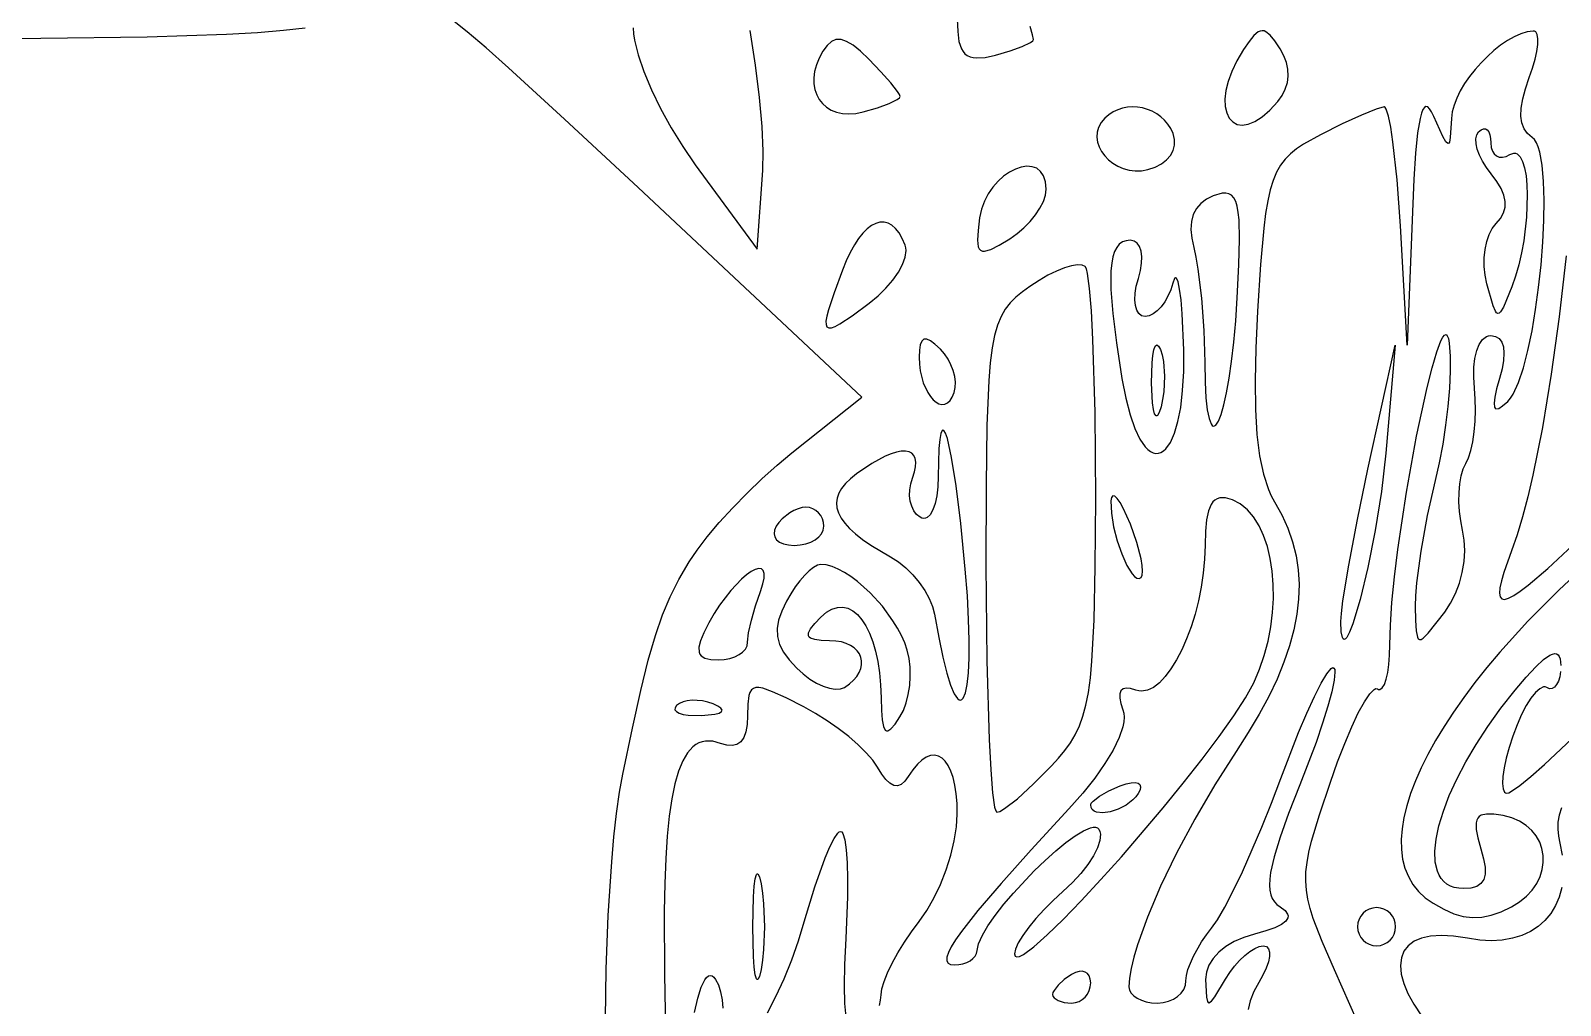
# Model space of a CAD drawing. Header units: millimetres. Extents: x 0.03 to 7.19, y 1.13 to 4.15.
# Drawn here: x 4.249 to 5.141, y 2.725 to 3.293 of the extents above; entities that cross this region are included whole.
import ezdxf

# ---------------------------------------------------------------- set-up
doc = ezdxf.new("R2010")
doc.units = ezdxf.units.MM

msp = doc.modelspace()

# ---------------------------------------------------------------- linework, layer by layer
at = {"flags": 128}
for points in [[(4.584711, 2.717552), (4.584988, 2.74653), (4.586197, 2.777908), (4.588273, 2.80906), (4.589616, 2.82373), (4.591152, 2.837358), (4.592872, 2.849617), (4.594768, 2.860177), (4.600415, 2.887083), (4.605271, 2.908928), (4.609616, 2.926607), (4.61373, 2.941016), (4.617892, 2.953049), (4.622381, 2.963601), (4.627478, 2.973568), (4.633462, 2.983844), (4.638096, 2.990751), (4.644032, 2.998478), (4.651024, 3.006762), (4.658829, 3.015344), (4.6672, 3.023962), (4.675894, 3.032355), (4.684665, 3.040264), (4.693268, 3.047427), (4.734171, 3.079941), (4.603629, 3.201997), (4.560793, 3.241956), (4.528167, 3.271837), (4.51512, 3.283368), (4.503949, 3.292826), (4.49443, 3.300358)], [(4.789768, 3.300108), (4.789998, 3.29291), (4.790754, 3.28721), (4.792137, 3.282915), (4.793096, 3.281264), (4.794249, 3.279929), (4.795609, 3.278897), (4.797189, 3.278157), (4.799002, 3.277696), (4.801059, 3.277504), (4.805959, 3.277876), (4.81199, 3.279177), (4.820619, 3.281697), (4.827685, 3.284266), (4.832459, 3.286581), (4.833759, 3.287551), (4.834212, 3.288344)], [(4.409653, 3.294886), (4.397015, 3.293438), (4.3818, 3.292212), (4.363674, 3.291193), (4.317351, 3.289711), (4.255366, 3.288868), (4.175041, 3.288537)], [(4.600879, 3.294997), (4.601065, 3.291627), (4.601612, 3.287856), (4.603713, 3.279271), (4.607039, 3.26956), (4.611445, 3.259043), (4.616788, 3.248039), (4.622922, 3.236866), (4.629704, 3.225842), (4.63699, 3.215288), (4.673101, 3.166038), (4.676462, 3.211955), (4.676667, 3.223185), (4.675948, 3.237543), (4.674386, 3.254438), (4.672063, 3.273278), (4.669059, 3.29347)], [(4.834212, 3.288344), (4.833679, 3.291026), (4.832228, 3.295865)], [(5.009629, 2.746233), (5.002449, 2.762766), (4.997288, 2.77609), (4.995456, 2.781923), (4.994119, 2.787402), (4.993274, 2.792676), (4.992917, 2.797896), (4.993046, 2.80321), (4.993657, 2.808769), (4.994747, 2.814721), (4.996313, 2.821217), (5.000858, 2.836436), (5.007268, 2.855622), (5.011437, 2.867347), (5.015618, 2.878106), (5.0197, 2.887675), (5.02357, 2.895832), (5.027116, 2.902353), (5.030225, 2.907018), (5.032785, 2.909603), (5.033825, 2.910046), (5.034685, 2.909885), (5.035438, 2.909574), (5.036169, 2.909579), (5.037548, 2.910487), (5.038793, 2.912503), (5.039874, 2.915521), (5.04076, 2.919436), (5.041421, 2.924143), (5.041827, 2.929536), (5.041949, 2.93551), (5.042247, 2.94692), (5.043187, 2.960264), (5.044683, 2.975117), (5.046651, 2.991052), (5.05167, 3.024459), (5.057572, 3.057071), (5.063683, 3.085474), (5.066608, 3.097031), (5.069333, 3.106255), (5.071775, 3.112719), (5.072863, 3.114783), (5.073849, 3.115997), (5.074723, 3.116308), (5.075472, 3.115663), (5.076088, 3.114007), (5.07656, 3.111288), (5.077096, 3.103842), (5.077122, 3.095012), (5.076672, 3.085127), (5.075778, 3.074516), (5.074475, 3.063505), (5.072794, 3.052423), (5.07077, 3.041598), (5.068435, 3.031358), (5.063803, 3.010821), (5.060061, 2.990151), (5.057593, 2.971754), (5.056956, 2.964161), (5.056782, 2.958038), (5.056939, 2.949735), (5.057279, 2.943758), (5.057994, 2.94007), (5.058552, 2.939072), (5.059277, 2.938632), (5.060192, 2.938745), (5.061321, 2.939406), (5.064319, 2.942355), (5.073949, 2.954622), (5.077339, 2.95976), (5.080197, 2.96543), (5.082491, 2.971485), (5.084188, 2.977776), (5.085256, 2.984157), (5.085663, 2.990479), (5.085377, 2.996595), (5.084365, 3.002358), (5.08325, 3.007754), (5.082535, 3.013317), (5.082213, 3.018885), (5.082277, 3.0243), (5.082719, 3.029402), (5.083531, 3.034031), (5.084708, 3.038028), (5.08624, 3.041233), (5.087834, 3.044544), (5.089194, 3.048839), (5.090301, 3.053936), (5.091133, 3.059656), (5.091669, 3.065819), (5.091889, 3.072244), (5.091771, 3.078752), (5.091296, 3.085163), (5.090885, 3.091469), (5.090995, 3.097276), (5.091593, 3.102477), (5.092648, 3.106969), (5.094127, 3.110645), (5.095997, 3.113401), (5.098226, 3.115132), (5.099465, 3.11558), (5.100782, 3.115733), (5.103495, 3.115304), (5.10563, 3.114041), (5.10718, 3.111975), (5.10814, 3.109139), (5.108501, 3.105564), (5.108258, 3.101283), (5.107405, 3.096329), (5.105935, 3.090733), (5.104207, 3.084633), (5.103124, 3.079849), (5.102694, 3.076355), (5.102928, 3.074125), (5.103296, 3.073476), (5.103833, 3.073133), (5.105419, 3.073354), (5.107695, 3.074761), (5.110671, 3.07733), (5.112304, 3.079206), (5.1139, 3.081693), (5.116964, 3.088328), (5.11983, 3.096898), (5.122468, 3.107067), (5.124846, 3.118498), (5.126934, 3.130855), (5.128699, 3.143801), (5.130112, 3.156998), (5.13114, 3.170112), (5.131752, 3.182804), (5.131917, 3.194738), (5.131604, 3.205578), (5.130782, 3.214987), (5.12942, 3.222628), (5.128526, 3.22568), (5.127486, 3.228165), (5.126294, 3.230039), (5.124949, 3.23126), (5.122252, 3.233447), (5.120266, 3.236241), (5.118989, 3.239648), (5.118423, 3.243675), (5.118565, 3.24833), (5.119415, 3.253618), (5.120974, 3.259546), (5.12324, 3.266122), (5.12517, 3.271617), (5.126652, 3.276729), (5.127676, 3.281347), (5.128233, 3.285359), (5.128314, 3.288656), (5.127908, 3.291127), (5.127007, 3.292662), (5.126368, 3.293043), (5.125601, 3.293149), (5.122048, 3.29266), (5.118309, 3.291534), (5.114441, 3.289831), (5.1105, 3.28761), (5.106542, 3.284932), (5.102623, 3.281855), (5.098798, 3.27844), (5.095124, 3.274745), (5.091656, 3.27083), (5.088451, 3.266756), (5.085565, 3.262582), (5.083053, 3.258366), (5.08097, 3.254169), (5.079375, 3.250051), (5.078321, 3.246071), (5.077865, 3.242288), (5.077204, 3.231208), (5.076642, 3.228484), (5.07626, 3.227832), (5.075794, 3.227655), (5.07456, 3.22873), (5.07284, 3.231724), (5.067546, 3.24351), (5.066312, 3.246091), (5.065149, 3.247912), (5.064055, 3.248966), (5.063029, 3.24924), (5.062067, 3.248725), (5.061167, 3.247409), (5.060327, 3.245284), (5.059544, 3.242337), (5.058142, 3.233939), (5.056942, 3.222132), (5.055926, 3.206831), (5.055074, 3.187955), (5.052143, 3.110177), (5.048199, 3.179622), (5.04623, 3.206586), (5.04378, 3.228667), (5.042473, 3.237164), (5.041161, 3.243586), (5.039886, 3.247649), (5.039274, 3.248706), (5.038685, 3.249066), (5.034028, 3.247778), (5.025476, 3.244271), (5.014247, 3.239082), (5.00156, 3.232747), (4.99164, 3.227259), (4.987541, 3.224536), (4.983957, 3.221662), (4.980843, 3.218511), (4.978154, 3.21496), (4.975846, 3.210882), (4.973874, 3.206155), (4.972194, 3.200652), (4.970761, 3.19425), (4.969532, 3.186823), (4.96846, 3.178248), (4.966613, 3.157154), (4.964865, 3.129969), (4.963815, 3.108414), (4.963391, 3.089349), (4.963606, 3.072624), (4.964475, 3.05809), (4.966009, 3.0456), (4.968223, 3.035004), (4.971129, 3.026153), (4.972845, 3.022336), (4.97474, 3.018899), (4.978991, 3.011266), (4.982497, 3.003498), (4.985257, 2.995582), (4.987269, 2.987505), (4.98853, 2.979256), (4.989039, 2.970821), (4.988794, 2.962187), (4.987792, 2.953342), (4.986033, 2.944273), (4.983513, 2.934967), (4.980231, 2.925411), (4.976186, 2.915593), (4.971374, 2.905499), (4.965794, 2.895118), (4.959445, 2.884436), (4.952324, 2.873441), (4.939854, 2.853996), (4.928176, 2.834032), (4.917559, 2.814138), (4.90827, 2.794901), (4.900578, 2.77691), (4.894751, 2.760752), (4.892621, 2.753544), (4.891059, 2.747015), (4.890096, 2.741239), (4.889768, 2.736288), (4.890108, 2.734391), (4.891083, 2.732621), (4.892624, 2.731017), (4.894664, 2.729618), (4.897133, 2.728462), (4.899963, 2.727589), (4.903087, 2.727037), (4.906435, 2.726844), (4.909783, 2.727109), (4.912906, 2.727869), (4.915736, 2.729072), (4.918206, 2.730663), (4.920245, 2.732591), (4.921786, 2.734801), (4.922761, 2.737241), (4.923101, 2.739858), (4.923405, 2.742828), (4.924275, 2.746292), (4.925652, 2.750124), (4.927473, 2.754198), (4.932207, 2.762572), (4.934998, 2.766622), (4.93799, 2.770413), (4.941499, 2.775359), (4.945779, 2.782729), (4.950665, 2.792164), (4.95599, 2.803306), (4.967295, 2.829273), (4.972942, 2.843381), (4.978365, 2.85776), (4.988695, 2.884427), (4.993534, 2.895771), (4.997985, 2.905438), (5.001921, 2.913162), (5.005215, 2.918682), (5.007739, 2.921733), (5.008672, 2.922251), (5.009365, 2.922052), (5.009797, 2.921164), (5.009958, 2.919664), (5.009508, 2.914969), (5.008097, 2.908244), (5.005808, 2.899769), (5.002721, 2.889824), (4.998918, 2.878687), (4.98949, 2.853955), (4.982943, 2.83734), (4.977939, 2.823447), (4.974438, 2.812018), (4.972396, 2.802795), (4.97191, 2.79893), (4.971773, 2.79552), (4.97198, 2.792533), (4.972525, 2.789935), (4.973404, 2.787696), (4.974612, 2.785782), (4.976142, 2.784161), (4.97799, 2.782802), (4.980854, 2.780653), (4.982378, 2.778567), (4.982636, 2.777545), (4.982556, 2.776536), (4.981383, 2.774554), (4.978851, 2.772614), (4.974955, 2.77071), (4.969689, 2.768835), (4.963046, 2.766983), (4.956824, 2.765073), (4.951233, 2.762643), (4.946338, 2.759755), (4.942202, 2.756467), (4.938891, 2.75284), (4.936468, 2.748934), (4.934998, 2.744809), (4.934546, 2.740524), (4.935003, 2.730342), (4.935565, 2.727805), (4.935978, 2.727175), (4.936499, 2.726972), (4.937918, 2.727847), (4.939934, 2.730431), (4.946212, 2.740733), (4.948703, 2.744639), (4.951446, 2.748283), (4.954354, 2.751585), (4.957334, 2.754465), (4.960297, 2.756845), (4.963154, 2.758643), (4.965813, 2.75978), (4.968185, 2.760177), (4.970058, 2.759743), (4.97128, 2.758498), (4.971861, 2.75653), (4.971811, 2.753924), (4.971143, 2.750767), (4.969866, 2.747146), (4.967992, 2.743147), (4.965532, 2.738858), (4.962606, 2.733474), (4.960575, 2.728197), (4.959402, 2.723072)], [(4.976657, 3.252219), (4.979172, 3.255734), (4.98102, 3.259388), (4.982199, 3.263154), (4.982707, 3.267007), (4.982545, 3.270921), (4.98171, 3.274871), (4.980201, 3.278831), (4.978018, 3.282774), (4.974855, 3.287452), (4.972146, 3.290786), (4.969734, 3.292773), (4.96859, 3.29326), (4.967461, 3.29341), (4.966327, 3.293221), (4.965168, 3.292694), (4.9627, 3.290622), (4.959897, 3.287191), (4.956601, 3.282399), (4.952739, 3.275923), (4.949777, 3.26973), (4.947669, 3.263891), (4.946368, 3.258475), (4.945827, 3.253553), (4.945999, 3.249196), (4.946837, 3.245475), (4.948296, 3.24246), (4.950327, 3.240221), (4.952884, 3.23883), (4.955921, 3.238356), (4.95939, 3.23887), (4.963245, 3.240443), (4.967439, 3.243145), (4.971925, 3.247047), (4.976657, 3.252219)], [(4.756435, 3.255122), (4.756061, 3.25619), (4.754991, 3.257909), (4.75106, 3.262939), (4.745243, 3.269498), (4.738143, 3.276872), (4.733266, 3.281487), (4.729004, 3.284918), (4.725269, 3.287178), (4.721971, 3.288283), (4.719023, 3.288248), (4.716336, 3.287088), (4.713822, 3.284819), (4.711393, 3.281455), (4.709198, 3.277428), (4.707604, 3.273475), (4.706586, 3.269632), (4.70612, 3.265935), (4.706183, 3.262419), (4.70675, 3.259122), (4.707798, 3.256079), (4.709303, 3.253325), (4.71124, 3.250896), (4.713587, 3.24883), (4.716319, 3.247161), (4.719413, 3.245926), (4.722843, 3.24516), (4.726587, 3.244899), (4.730621, 3.24518), (4.734921, 3.246038), (4.743275, 3.248491), (4.750115, 3.251023), (4.754737, 3.253333), (4.755996, 3.254311), (4.756435, 3.255122)], [(4.915587, 3.233497), (4.914261, 3.236353), (4.912604, 3.238942), (4.910653, 3.241255), (4.908447, 3.243285), (4.906022, 3.245022), (4.903418, 3.246458), (4.90067, 3.247585), (4.897817, 3.248394), (4.894896, 3.248877), (4.891945, 3.249026), (4.889001, 3.248833), (4.886103, 3.248288), (4.883287, 3.247383), (4.880592, 3.24611), (4.878054, 3.244461), (4.875712, 3.242427), (4.873571, 3.239831), (4.872129, 3.237089), (4.871341, 3.234252), (4.871165, 3.231373), (4.871557, 3.228504), (4.872472, 3.225697), (4.873868, 3.223004), (4.8757, 3.220477), (4.877925, 3.218169), (4.880499, 3.216131), (4.883378, 3.214415), (4.886519, 3.213074), (4.889878, 3.212159), (4.893411, 3.211723), (4.897074, 3.211818), (4.900824, 3.212497), (4.905103, 3.213941), (4.908769, 3.215838), (4.91178, 3.218132), (4.914096, 3.220762), (4.915676, 3.223672), (4.916478, 3.226803), (4.916462, 3.230097), (4.915587, 3.233497)], [(5.098476, 3.145941), (5.097476, 3.150894), (5.097001, 3.155971), (5.097028, 3.161028), (5.097535, 3.165922), (5.0985, 3.170509), (5.099898, 3.174646), (5.101708, 3.17819), (5.103907, 3.180997), (5.1065, 3.184051), (5.108255, 3.187213), (5.10917, 3.190509), (5.109242, 3.193967), (5.108468, 3.197615), (5.106846, 3.201479), (5.104373, 3.205588), (5.101046, 3.209969), (5.09829, 3.213614), (5.096, 3.217296), (5.094207, 3.220913), (5.09294, 3.224365), (5.09223, 3.227551), (5.092106, 3.230371), (5.0926, 3.232724), (5.09374, 3.23451), (5.095171, 3.235668), (5.096508, 3.23621), (5.09772, 3.236164), (5.098778, 3.235556), (5.099653, 3.234412), (5.100314, 3.23276), (5.100733, 3.230627), (5.100879, 3.228038), (5.101106, 3.225444), (5.101756, 3.223294), (5.102783, 3.221617), (5.104143, 3.220439), (5.105789, 3.21979), (5.107676, 3.219696), (5.109758, 3.220187), (5.11199, 3.221288), (5.114274, 3.222094), (5.115308, 3.221998), (5.116271, 3.22159), (5.117978, 3.219898), (5.119394, 3.217135), (5.120517, 3.213422), (5.121347, 3.20888), (5.12188, 3.203626), (5.122115, 3.197781), (5.121686, 3.184798), (5.120045, 3.170886), (5.118766, 3.163881), (5.117179, 3.157003), (5.115282, 3.150372), (5.113074, 3.144108), (5.108174, 3.132394), (5.10642, 3.129531), (5.10565, 3.128857), (5.104926, 3.128691), (5.104228, 3.129035), (5.103538, 3.129892), (5.102103, 3.133155), (5.098476, 3.145941)], [(4.841615, 3.201038), (4.841222, 3.205411), (4.840108, 3.20887), (4.838368, 3.211456), (4.8361, 3.21321), (4.833401, 3.214174), (4.830365, 3.21439), (4.827091, 3.213897), (4.823674, 3.212738), (4.820212, 3.210954), (4.8168, 3.208586), (4.813535, 3.205675), (4.810514, 3.202263), (4.807833, 3.198391), (4.805588, 3.1941), (4.803877, 3.189432), (4.802796, 3.184427), (4.801856, 3.176935), (4.801543, 3.171335), (4.801993, 3.167532), (4.802545, 3.166275), (4.803339, 3.165432), (4.804391, 3.164991), (4.805717, 3.164941), (4.809263, 3.165964), (4.814109, 3.168408), (4.820393, 3.172177), (4.824655, 3.175159), (4.828631, 3.178556), (4.832235, 3.18225), (4.835379, 3.186123), (4.837977, 3.190057), (4.83994, 3.193933), (4.841182, 3.197633), (4.841615, 3.201038)], [(4.953032, 3.137802), (4.953976, 3.156949), (4.95434, 3.171942), (4.954029, 3.183183), (4.953591, 3.187523), (4.952949, 3.191076), (4.95209, 3.193894), (4.951003, 3.196026), (4.949677, 3.197523), (4.948098, 3.198435), (4.946257, 3.198813), (4.944139, 3.198707), (4.939032, 3.197247), (4.935009, 3.195293), (4.931722, 3.192803), (4.929175, 3.189783), (4.927369, 3.18624), (4.926306, 3.182181), (4.925989, 3.177614), (4.92642, 3.172545), (4.927601, 3.166983), (4.928872, 3.161377), (4.930064, 3.154432), (4.932101, 3.13762), (4.933504, 3.118742), (4.93406, 3.099997), (4.934263, 3.088676), (4.934765, 3.079514), (4.93553, 3.07244), (4.936522, 3.067382), (4.937705, 3.064268), (4.938357, 3.063418), (4.939043, 3.063027), (4.939759, 3.063085), (4.9405, 3.063586), (4.942041, 3.065873), (4.943628, 3.069818), (4.945226, 3.075348), (4.946799, 3.082392), (4.948312, 3.090877), (4.949727, 3.100733), (4.95101, 3.111887), (4.952123, 3.124267), (4.953032, 3.137802)], [(4.759407, 3.168441), (4.757698, 3.172333), (4.755828, 3.175552), (4.753815, 3.178104), (4.751677, 3.179997), (4.749432, 3.181238), (4.747098, 3.181833), (4.744693, 3.181791), (4.742235, 3.181118), (4.739742, 3.179822), (4.737232, 3.17791), (4.734723, 3.175388), (4.732233, 3.172265), (4.72978, 3.168548), (4.727382, 3.164243), (4.725057, 3.159357), (4.722824, 3.153899), (4.717889, 3.140612), (4.714639, 3.130781), (4.713689, 3.127107), (4.713212, 3.124231), (4.713227, 3.122132), (4.713751, 3.120788), (4.714801, 3.120177), (4.716395, 3.120277), (4.71855, 3.121067), (4.721285, 3.122524), (4.728561, 3.127355), (4.738365, 3.134594), (4.743557, 3.138876), (4.74819, 3.143421), (4.752177, 3.148091), (4.755433, 3.152747), (4.75787, 3.157248), (4.759402, 3.161457), (4.759943, 3.165234), (4.759815, 3.166918), (4.759407, 3.168441)], [(4.92181, 3.107399), (4.920907, 3.128515), (4.920217, 3.136623), (4.919403, 3.142885), (4.918492, 3.147143), (4.917509, 3.149235), (4.916999, 3.14942), (4.916481, 3.149004), (4.915435, 3.146288), (4.914189, 3.142382), (4.912591, 3.138738), (4.910706, 3.135436), (4.908601, 3.132556), (4.906343, 3.130176), (4.903997, 3.128378), (4.901631, 3.127241), (4.89931, 3.126844), (4.897236, 3.127297), (4.895579, 3.128597), (4.894356, 3.130652), (4.893582, 3.133372), (4.893275, 3.136664), (4.893452, 3.140438), (4.894129, 3.144602), (4.895324, 3.149066), (4.896556, 3.153681), (4.897233, 3.157917), (4.89737, 3.1617), (4.896983, 3.164958), (4.896089, 3.167619), (4.894702, 3.169609), (4.89284, 3.170856), (4.890518, 3.171288), (4.888138, 3.171043), (4.886043, 3.170291), (4.884232, 3.169002), (4.882704, 3.167149), (4.881456, 3.164704), (4.880487, 3.161639), (4.879795, 3.157925), (4.879379, 3.153536), (4.879368, 3.142619), (4.88044, 3.128661), (4.882582, 3.111441), (4.885782, 3.090733), (4.888012, 3.079207), (4.890544, 3.069495), (4.893314, 3.061568), (4.896259, 3.055395), (4.899313, 3.050948), (4.900862, 3.049362), (4.902413, 3.048196), (4.90396, 3.047447), (4.905495, 3.04711), (4.907009, 3.047182), (4.908494, 3.04766), (4.909942, 3.048539), (4.911346, 3.049816), (4.913987, 3.053549), (4.916353, 3.058829), (4.91838, 3.065627), (4.920003, 3.073913), (4.921158, 3.083656), (4.921782, 3.094828), (4.92181, 3.107399)], [(5.144711, 3.162194), (5.140691, 3.126724), (5.136107, 3.093196), (5.130996, 3.062201), (5.125399, 3.03433), (5.122429, 3.021751), (5.119351, 3.010176), (5.116171, 2.999677), (5.112893, 2.99033), (5.10842, 2.977697), (5.106993, 2.972765), (5.106136, 2.968759), (5.105872, 2.965681), (5.106224, 2.963533), (5.107215, 2.962316), (5.108869, 2.962035), (5.111207, 2.96269), (5.114254, 2.964283), (5.118032, 2.966817), (5.122565, 2.970295), (5.133985, 2.980087), (5.148699, 2.993677)], [(4.844643, 2.86501), (4.848783, 2.869562), (4.852452, 2.873993), (4.855679, 2.878479), (4.858492, 2.883191), (4.860921, 2.888305), (4.862993, 2.893994), (4.864739, 2.900432), (4.866186, 2.907792), (4.867364, 2.916248), (4.868302, 2.925973), (4.869571, 2.949928), (4.870223, 2.981047), (4.87049, 3.020719), (4.870149, 3.071191), (4.868884, 3.113503), (4.867969, 3.130214), (4.866898, 3.143223), (4.865698, 3.151974), (4.865057, 3.15458), (4.864393, 3.155913), (4.862559, 3.156855), (4.859832, 3.157023), (4.856346, 3.156464), (4.852232, 3.155226), (4.847622, 3.153355), (4.842649, 3.150898), (4.837445, 3.147901), (4.832143, 3.144413), (4.827796, 3.141262), (4.823968, 3.138147), (4.820626, 3.134863), (4.817737, 3.131201), (4.815269, 3.126953), (4.813187, 3.121912), (4.81146, 3.11587), (4.810054, 3.10862), (4.808937, 3.099953), (4.808076, 3.089663), (4.806989, 3.06338), (4.806529, 3.02811), (4.806435, 2.982191), (4.806939, 2.926209), (4.808311, 2.880358), (4.809258, 2.86271), (4.810343, 2.849371), (4.81154, 2.840931), (4.812173, 2.838733), (4.812824, 2.837983), (4.814626, 2.838529), (4.817311, 2.840106), (4.824806, 2.845908), (4.834265, 2.854504), (4.844643, 2.86501)], [(4.779907, 3.107816), (4.776768, 3.110732), (4.774143, 3.112671), (4.772004, 3.11362), (4.77032, 3.113569), (4.769062, 3.112507), (4.7682, 3.110421), (4.767704, 3.107301), (4.767546, 3.103135), (4.767715, 3.099084), (4.768198, 3.095236), (4.769965, 3.088292), (4.772561, 3.082589), (4.774082, 3.080292), (4.775702, 3.078411), (4.777387, 3.076984), (4.779102, 3.076046), (4.78081, 3.075632), (4.782475, 3.075778), (4.784063, 3.07652), (4.785538, 3.077893), (4.786863, 3.079934), (4.788004, 3.082677), (4.788609, 3.085496), (4.788684, 3.088613), (4.788264, 3.091925), (4.787383, 3.09533), (4.786072, 3.098724), (4.784367, 3.102005), (4.782301, 3.10507), (4.779907, 3.107816)], [(4.903046, 3.087955), (4.903317, 3.099819), (4.903757, 3.104215), (4.904372, 3.107479), (4.905141, 3.109531), (4.906042, 3.110291), (4.907054, 3.109676), (4.908157, 3.107608), (4.909164, 3.104457), (4.909902, 3.100743), (4.910563, 3.09217), (4.910126, 3.082983), (4.90949, 3.0785), (4.908574, 3.074274), (4.907536, 3.071008), (4.906552, 3.069275), (4.906087, 3.068967), (4.905644, 3.06902), (4.904836, 3.070188), (4.904149, 3.07272), (4.903607, 3.076563), (4.903046, 3.087955)], [(5.013379, 2.949066), (5.013697, 2.953888), (5.014618, 2.961236), (5.018009, 2.982052), (5.023033, 3.008597), (5.029171, 3.037955), (5.045004, 3.110177), (5.039629, 3.047316), (5.037091, 3.024992), (5.033459, 3.002236), (5.029174, 2.980698), (5.024676, 2.96203), (5.020407, 2.947881), (5.018496, 2.943018), (5.016807, 2.939904), (5.016063, 2.939067), (5.015396, 2.938745), (5.014812, 2.938964), (5.014317, 2.939749), (5.013627, 2.94312), (5.013379, 2.949066)], [(4.794449, 2.979622), (4.79182, 3.006273), (4.789116, 3.028135), (4.786467, 3.044759), (4.784006, 3.055696), (4.782886, 3.058892), (4.781863, 3.060497), (4.781392, 3.060686), (4.780952, 3.060457), (4.780169, 3.058713), (4.779532, 3.055212), (4.779057, 3.049895), (4.778657, 3.033594), (4.77844, 3.027645), (4.777817, 3.022354), (4.776833, 3.017818), (4.775532, 3.014134), (4.773957, 3.0114), (4.772153, 3.009713), (4.771179, 3.009293), (4.770163, 3.009171), (4.769113, 3.00936), (4.768032, 3.009872), (4.766024, 3.011524), (4.764397, 3.013709), (4.76317, 3.016334), (4.76236, 3.019304), (4.761986, 3.022524), (4.762065, 3.025901), (4.762616, 3.02934), (4.763657, 3.032747), (4.764828, 3.03627), (4.765479, 3.039351), (4.76563, 3.041988), (4.765301, 3.044179), (4.76451, 3.045923), (4.763278, 3.047218), (4.761623, 3.048063), (4.759567, 3.048457), (4.757127, 3.048397), (4.754324, 3.047883), (4.751178, 3.046914), (4.747708, 3.045487), (4.739873, 3.041255), (4.730976, 3.035177), (4.727479, 3.032343), (4.724597, 3.029521), (4.722336, 3.026705), (4.720697, 3.023885), (4.719686, 3.021054), (4.719304, 3.018202), (4.719555, 3.015323), (4.720443, 3.012406), (4.721972, 3.009445), (4.724144, 3.00643), (4.726962, 3.003354), (4.730431, 3.000208), (4.734554, 2.996984), (4.739334, 2.993674), (4.750879, 2.98676), (4.755413, 2.983861), (4.759778, 2.980326), (4.763868, 2.976292), (4.767579, 2.971896), (4.770804, 2.967275), (4.77344, 2.962565), (4.775379, 2.957904), (4.776518, 2.953427), (4.778925, 2.93976), (4.781298, 2.928335), (4.783608, 2.919109), (4.785826, 2.912038), (4.78792, 2.907079), (4.789863, 2.90419), (4.790769, 2.903507), (4.791625, 2.903326), (4.792429, 2.903641), (4.793176, 2.904446), (4.794486, 2.907506), (4.795527, 2.912463), (4.796268, 2.919273), (4.79668, 2.927894), (4.796734, 2.938282), (4.796399, 2.950395), (4.795647, 2.964189), (4.794449, 2.979622)], [(4.71199, 3.004622), (4.711777, 3.006854), (4.711165, 3.008936), (4.710197, 3.010823), (4.708917, 3.012469), (4.707368, 3.013828), (4.705592, 3.014856), (4.703632, 3.015506), (4.701532, 3.015733), (4.699292, 3.015506), (4.696931, 3.014856), (4.694521, 3.013828), (4.692133, 3.012469), (4.687704, 3.008936), (4.685805, 3.006854), (4.684212, 3.004622), (4.683186, 3.00239), (4.682911, 3.000307), (4.683345, 2.99842), (4.684445, 2.996774), (4.686169, 2.995415), (4.688474, 2.994387), (4.691318, 2.993737), (4.694657, 2.99351), (4.698137, 2.993737), (4.701385, 2.994387), (4.704328, 2.995415), (4.706896, 2.996774), (4.709018, 2.99842), (4.710622, 3.000307), (4.711636, 3.00239), (4.71199, 3.004622)], [(4.801324, 2.757399), (4.802213, 2.761413), (4.804387, 2.766287), (4.80767, 2.771849), (4.81189, 2.777925), (4.816873, 2.784343), (4.822444, 2.790931), (4.834659, 2.80392), (4.840955, 2.809977), (4.847145, 2.815511), (4.853056, 2.82035), (4.858513, 2.824321), (4.863344, 2.827251), (4.867374, 2.828967), (4.869034, 2.829316), (4.87043, 2.829296), (4.871538, 2.828887), (4.872337, 2.828066), (4.872927, 2.826748), (4.873212, 2.825216), (4.872913, 2.82159), (4.871528, 2.817334), (4.869143, 2.812599), (4.865844, 2.807532), (4.861716, 2.802283), (4.856848, 2.796999), (4.851324, 2.79183), (4.845653, 2.786656), (4.840363, 2.78136), (4.83557, 2.776092), (4.83139, 2.771), (4.827937, 2.766235), (4.825327, 2.761947), (4.823677, 2.758285), (4.823101, 2.755399), (4.823448, 2.754099), (4.824456, 2.753658), (4.826086, 2.75403), (4.828296, 2.75517), (4.834299, 2.759569), (4.842142, 2.766492), (4.851504, 2.775573), (4.862062, 2.786446), (4.873495, 2.798747), (4.88548, 2.812111), (4.909818, 2.840566), (4.921527, 2.854928), (4.9325, 2.868892), (4.942414, 2.882093), (4.950949, 2.894166), (4.95778, 2.904746), (4.962587, 2.913469), (4.965978, 2.921316), (4.968764, 2.929419), (4.970957, 2.937688), (4.972568, 2.946036), (4.973606, 2.954373), (4.974081, 2.96261), (4.974005, 2.97066), (4.973388, 2.978432), (4.972239, 2.98584), (4.97057, 2.992793), (4.96839, 2.999203), (4.965711, 3.004982), (4.962541, 3.010041), (4.958892, 3.014291), (4.954775, 3.017644), (4.950199, 3.02001), (4.946162, 3.021134), (4.942779, 3.021113), (4.941321, 3.020654), (4.940014, 3.019888), (4.938851, 3.018806), (4.937831, 3.017401), (4.936194, 3.013595), (4.93507, 3.008411), (4.934421, 3.001791), (4.934212, 2.993677), (4.933952, 2.985495), (4.933199, 2.977297), (4.931994, 2.96917), (4.930378, 2.961201), (4.928392, 2.953474), (4.926077, 2.946077), (4.923476, 2.939095), (4.920627, 2.932615), (4.917574, 2.926722), (4.914356, 2.921504), (4.911016, 2.917046), (4.907593, 2.913435), (4.90413, 2.910756), (4.900667, 2.909096), (4.897246, 2.908541), (4.895563, 2.908705), (4.893907, 2.909177), (4.890825, 2.910119), (4.888334, 2.910357), (4.886444, 2.909906), (4.88516, 2.908776), (4.884493, 2.90698), (4.88445, 2.904531), (4.885039, 2.901439), (4.886268, 2.897719), (4.886809, 2.895661), (4.886975, 2.893321), (4.886774, 2.890716), (4.886215, 2.887861), (4.88406, 2.881465), (4.880577, 2.874262), (4.875838, 2.86638), (4.869913, 2.857947), (4.86287, 2.849092), (4.854782, 2.839941), (4.832875, 2.81613), (4.815296, 2.796492), (4.801818, 2.780719), (4.792216, 2.768503), (4.788798, 2.763634), (4.786264, 2.759538), (4.784585, 2.756178), (4.783735, 2.753515), (4.783684, 2.751511), (4.784404, 2.750127), (4.785868, 2.749325), (4.788046, 2.749066), (4.790632, 2.749236), (4.793062, 2.749724), (4.795282, 2.750494), (4.797237, 2.751514), (4.798873, 2.752748), (4.800136, 2.754164), (4.800971, 2.755725), (4.801324, 2.757399)], [(4.890699, 3.005788), (4.886513, 3.015097), (4.884641, 3.018415), (4.882978, 3.020767), (4.881571, 3.022099), (4.880466, 3.022355), (4.879711, 3.021478), (4.879351, 3.019413), (4.879611, 3.012289), (4.880923, 3.004338), (4.883037, 2.996195), (4.885706, 2.988491), (4.888678, 2.981862), (4.891707, 2.976939), (4.893164, 2.975315), (4.894542, 2.974356), (4.895809, 2.97414), (4.896935, 2.974747), (4.897605, 2.976178), (4.89781, 2.978564), (4.897575, 2.981777), (4.896926, 2.985689), (4.894487, 2.995104), (4.890699, 3.005788)], [(4.667546, 2.937038), (4.668133, 2.94253), (4.669732, 2.949943), (4.672099, 2.958306), (4.67499, 2.966649), (4.676455, 2.971017), (4.677184, 2.974475), (4.677238, 2.977059), (4.67668, 2.978808), (4.675572, 2.97976), (4.673978, 2.979953), (4.67196, 2.979424), (4.669579, 2.978212), (4.666898, 2.976354), (4.663981, 2.973887), (4.657684, 2.967282), (4.651187, 2.958699), (4.64802, 2.953761), (4.64499, 2.948441), (4.642055, 2.942624), (4.640107, 2.937883), (4.639171, 2.934125), (4.63927, 2.931257), (4.639714, 2.930128), (4.640426, 2.929188), (4.642664, 2.927824), (4.646006, 2.927073), (4.650476, 2.926844), (4.653905, 2.927052), (4.657104, 2.927648), (4.660003, 2.92859), (4.662532, 2.929837), (4.66462, 2.931347), (4.666199, 2.933078), (4.667197, 2.934989), (4.667546, 2.937038)], [(4.760615, 2.932399), (4.759161, 2.936639), (4.757254, 2.940956), (4.754943, 2.945302), (4.752276, 2.949628), (4.746069, 2.958028), (4.739023, 2.965769), (4.731529, 2.972464), (4.727736, 2.975298), (4.723977, 2.977725), (4.7203, 2.979698), (4.716755, 2.981166), (4.71339, 2.982083), (4.710254, 2.982399), (4.708291, 2.981961), (4.706007, 2.980707), (4.703485, 2.978723), (4.700806, 2.976097), (4.698054, 2.972919), (4.695309, 2.969274), (4.692654, 2.965253), (4.690171, 2.960941), (4.687399, 2.955156), (4.685598, 2.949875), (4.684785, 2.944976), (4.684982, 2.940339), (4.686206, 2.935839), (4.688477, 2.931357), (4.691816, 2.926769), (4.69624, 2.921955), (4.69997, 2.918559), (4.703854, 2.915641), (4.707777, 2.913247), (4.711626, 2.911422), (4.715286, 2.910212), (4.718643, 2.909664), (4.721582, 2.909822), (4.72399, 2.910733), (4.726896, 2.912757), (4.729291, 2.914897), (4.731187, 2.917118), (4.732595, 2.919387), (4.733525, 2.921668), (4.733989, 2.92393), (4.733996, 2.926137), (4.733558, 2.928255), (4.732686, 2.930252), (4.73139, 2.932092), (4.729681, 2.933742), (4.72757, 2.935168), (4.725068, 2.936336), (4.722186, 2.937213), (4.718934, 2.937764), (4.715324, 2.937955), (4.710331, 2.938097), (4.706631, 2.938565), (4.704198, 2.939422), (4.70345, 2.940016), (4.703009, 2.940731), (4.703042, 2.942555), (4.704271, 2.944957), (4.706674, 2.948), (4.710226, 2.951747), (4.713476, 2.954533), (4.716698, 2.956402), (4.719868, 2.957388), (4.722962, 2.957522), (4.725956, 2.956838), (4.728825, 2.955367), (4.731546, 2.953144), (4.734093, 2.9502), (4.736442, 2.946567), (4.73857, 2.94228), (4.740452, 2.93737), (4.742064, 2.93187), (4.743382, 2.925812), (4.74438, 2.91923), (4.745035, 2.912155), (4.745324, 2.904622), (4.745526, 2.897291), (4.745969, 2.891755), (4.746699, 2.887965), (4.747765, 2.885873), (4.748439, 2.885449), (4.749215, 2.885431), (4.751097, 2.886588), (4.75346, 2.889298), (4.756351, 2.89351), (4.758366, 2.897312), (4.759992, 2.901735), (4.761212, 2.906621), (4.762009, 2.911809), (4.762365, 2.917141), (4.762263, 2.922456), (4.761686, 2.927595), (4.760615, 2.932399)], [(5.16048, 2.985964), (5.140582, 2.967581), (5.122417, 2.949294), (5.106061, 2.931234), (5.098584, 2.92233), (5.091589, 2.913532), (5.085083, 2.904855), (5.079077, 2.896317), (5.07358, 2.887934), (5.068601, 2.879722), (5.064151, 2.871698), (5.060238, 2.863877), (5.056872, 2.856276), (5.054062, 2.848911), (5.051818, 2.8418), (5.05015, 2.834957), (5.049066, 2.8284), (5.048577, 2.822145), (5.048692, 2.816208), (5.04942, 2.810605), (5.050771, 2.805353), (5.052754, 2.800468), (5.055379, 2.795967), (5.058655, 2.791865), (5.062592, 2.78818), (5.067199, 2.784927), (5.073401, 2.781448), (5.079215, 2.778901), (5.084766, 2.777282), (5.090178, 2.776585), (5.095573, 2.776804), (5.101077, 2.777933), (5.106814, 2.779967), (5.112907, 2.782899), (5.117611, 2.785811), (5.121618, 2.789096), (5.124934, 2.792684), (5.127565, 2.796509), (5.129517, 2.800503), (5.130798, 2.804596), (5.131412, 2.808721), (5.131367, 2.812811), (5.130668, 2.816796), (5.129322, 2.82061), (5.127335, 2.824183), (5.124714, 2.827448), (5.121463, 2.830337), (5.117591, 2.832782), (5.113102, 2.834714), (5.108004, 2.836066), (5.102551, 2.836891), (5.098309, 2.836965), (5.095218, 2.836201), (5.094087, 2.835477), (5.093221, 2.83451), (5.092614, 2.833291), (5.092259, 2.831807), (5.092272, 2.828003), (5.093202, 2.823012), (5.09499, 2.816747), (5.096612, 2.810915), (5.097453, 2.806014), (5.097492, 2.801997), (5.096711, 2.798816), (5.095087, 2.796424), (5.092602, 2.794774), (5.089233, 2.793818), (5.084962, 2.79351), (5.082112, 2.793682), (5.079536, 2.794189), (5.07723, 2.795021), (5.075192, 2.796165), (5.073419, 2.797611), (5.071909, 2.799348), (5.070657, 2.801363), (5.069662, 2.803646), (5.068428, 2.808969), (5.068183, 2.815225), (5.068904, 2.822325), (5.070567, 2.830177), (5.073148, 2.838691), (5.076625, 2.847775), (5.080973, 2.857339), (5.086169, 2.867292), (5.09219, 2.877543), (5.099011, 2.888001), (5.10661, 2.898576), (5.114962, 2.909177), (5.121451, 2.916789), (5.126979, 2.922706), (5.131574, 2.926947), (5.135268, 2.929526), (5.136786, 2.930198), (5.138089, 2.93046), (5.139182, 2.930315), (5.140068, 2.929765), (5.14075, 2.928812), (5.141233, 2.927457), (5.141615, 2.923552)], [(5.141448, 2.920049), (5.14097, 2.916979), (5.140213, 2.914398), (5.139212, 2.912356), (5.138001, 2.910907), (5.136611, 2.910105), (5.135078, 2.910001), (5.133435, 2.910649), (5.132541, 2.910991), (5.131554, 2.910984), (5.129342, 2.909981), (5.12688, 2.907757), (5.124247, 2.904429), (5.121526, 2.900111), (5.118798, 2.894921), (5.116143, 2.888974), (5.113643, 2.882385), (5.111477, 2.87569), (5.109779, 2.869445), (5.108563, 2.863786), (5.107843, 2.858851), (5.107632, 2.854774), (5.107946, 2.851694), (5.108797, 2.849746), (5.109428, 2.849239), (5.110199, 2.849066), (5.111318, 2.849361), (5.112967, 2.850228), (5.117725, 2.853557), (5.124213, 2.85882), (5.132171, 2.865785), (5.15146, 2.883882)], [(4.744359, 2.725327), (4.745074, 2.728486), (4.745324, 2.731552), (4.745777, 2.735045), (4.747077, 2.739418), (4.749132, 2.744494), (4.751851, 2.750101), (4.755143, 2.756061), (4.758917, 2.762201), (4.763082, 2.768344), (4.767546, 2.774316), (4.77201, 2.780693), (4.776174, 2.787997), (4.779948, 2.795972), (4.78324, 2.804361), (4.785959, 2.812908), (4.788015, 2.821355), (4.789314, 2.829447), (4.789768, 2.836927), (4.789605, 2.843111), (4.78913, 2.848724), (4.788364, 2.853751), (4.787326, 2.858176), (4.786037, 2.861985), (4.784517, 2.865161), (4.782787, 2.86769), (4.780867, 2.869556), (4.778777, 2.870742), (4.776538, 2.871235), (4.774169, 2.871018), (4.771692, 2.870076), (4.769126, 2.868393), (4.766492, 2.865954), (4.763811, 2.862744), (4.761101, 2.858747), (4.759098, 2.856017), (4.757051, 2.854259), (4.754948, 2.853476), (4.752778, 2.85367), (4.750532, 2.854847), (4.748199, 2.857008), (4.745767, 2.860159), (4.743226, 2.864302), (4.740523, 2.868285), (4.736708, 2.872668), (4.731958, 2.877308), (4.726447, 2.882063), (4.720352, 2.886787), (4.713849, 2.891337), (4.707115, 2.895571), (4.700324, 2.899344), (4.690011, 2.904586), (4.682118, 2.908247), (4.676323, 2.910276), (4.674112, 2.910662), (4.672304, 2.910622), (4.67086, 2.910147), (4.669739, 2.909233), (4.668901, 2.907872), (4.668306, 2.906059), (4.667682, 2.901048), (4.667546, 2.894149), (4.667293, 2.889099), (4.666539, 2.884908), (4.665287, 2.88158), (4.663542, 2.879122), (4.661309, 2.877535), (4.658593, 2.876825), (4.655397, 2.876996), (4.651726, 2.878052), (4.647146, 2.879325), (4.64294, 2.879461), (4.640976, 2.879092), (4.639102, 2.878426), (4.637318, 2.87746), (4.635623, 2.876188), (4.632495, 2.872714), (4.629711, 2.867971), (4.627261, 2.861926), (4.62514, 2.854547), (4.623337, 2.8458), (4.621846, 2.835652), (4.620658, 2.82407), (4.619765, 2.811023), (4.61916, 2.796476), (4.618835, 2.780397), (4.61899, 2.74351), (4.620447, 2.668977)], [(4.647407, 2.901094), (4.644338, 2.902129), (4.641211, 2.90283), (4.638112, 2.903201), (4.635129, 2.903245), (4.632349, 2.902965), (4.62986, 2.902365), (4.627748, 2.901449), (4.626101, 2.900219), (4.625187, 2.898887), (4.625175, 2.89768), (4.626005, 2.896621), (4.627617, 2.895734), (4.629951, 2.895043), (4.632947, 2.894572), (4.640685, 2.894385), (4.648442, 2.895158), (4.650837, 2.895806), (4.652223, 2.896609), (4.652587, 2.897554), (4.651915, 2.898626), (4.650193, 2.89981), (4.647407, 2.901094)], [(4.867546, 2.842316), (4.867897, 2.843329), (4.868905, 2.844535), (4.872607, 2.847345), (4.878087, 2.850388), (4.884782, 2.853302), (4.88823, 2.854461), (4.891135, 2.855105), (4.893462, 2.855247), (4.895178, 2.854903), (4.896248, 2.854086), (4.896637, 2.85281), (4.896313, 2.85109), (4.89524, 2.848941), (4.893853, 2.847028), (4.892176, 2.845257), (4.888159, 2.842187), (4.883609, 2.839833), (4.878945, 2.838295), (4.874587, 2.837674), (4.870955, 2.83807), (4.869542, 2.838681), (4.868468, 2.839584), (4.867785, 2.840791), (4.867546, 2.842316)], [(5.141953, 2.840612), (5.140661, 2.83631), (5.139984, 2.832163), (5.139867, 2.828096), (5.140258, 2.824034), (5.141101, 2.819899), (5.142503, 2.812907)], [(4.679077, 2.72103), (4.684046, 2.730608), (4.688825, 2.741003), (4.693266, 2.751912), (4.697222, 2.763034), (4.700546, 2.774066), (4.706651, 2.794559), (4.712688, 2.811342), (4.715463, 2.817802), (4.71796, 2.822685), (4.72009, 2.825776), (4.720991, 2.826581), (4.721768, 2.826858), (4.722448, 2.826536), (4.723069, 2.825587), (4.724131, 2.821937), (4.724941, 2.816162), (4.725487, 2.808521), (4.725755, 2.799269), (4.725733, 2.788662), (4.724768, 2.764413), (4.724004, 2.749373), (4.72374, 2.736778), (4.723983, 2.726573), (4.724742, 2.718705)], [(4.67056, 2.771288), (4.67094, 2.78873), (4.671385, 2.794909), (4.671975, 2.799257), (4.672688, 2.801672), (4.673086, 2.802122), (4.673507, 2.80205), (4.67441, 2.80029), (4.675379, 2.796288), (4.67625, 2.790756), (4.676871, 2.784609), (4.677369, 2.771288), (4.676871, 2.757968), (4.67625, 2.75182), (4.675379, 2.746288), (4.67441, 2.742287), (4.673507, 2.740526), (4.673086, 2.740455), (4.672688, 2.740905), (4.671975, 2.743319), (4.671385, 2.747668), (4.67094, 2.753847), (4.67056, 2.771288)], [(5.142214, 2.794066), (5.140714, 2.788594), (5.13856, 2.783574), (5.135778, 2.779035), (5.132398, 2.775005), (5.128448, 2.771514), (5.123955, 2.768591), (5.118948, 2.766264), (5.113455, 2.764561), (5.107504, 2.763513), (5.101123, 2.763148), (5.094341, 2.763494), (5.087185, 2.76458), (5.079131, 2.765842), (5.071984, 2.766253), (5.065751, 2.765853), (5.060444, 2.764683), (5.056072, 2.762783), (5.052646, 2.760193), (5.050174, 2.756953), (5.048667, 2.753104), (5.048136, 2.748686), (5.048589, 2.743738), (5.050037, 2.738301), (5.052489, 2.732416), (5.055957, 2.726122), (5.060449, 2.71946)], [(5.045324, 2.771288), (5.045097, 2.77352), (5.044447, 2.775602), (5.043419, 2.777489), (5.04206, 2.779135), (5.040414, 2.780495), (5.038527, 2.781523), (5.036444, 2.782173), (5.034212, 2.782399), (5.03198, 2.782173), (5.029898, 2.781523), (5.028011, 2.780495), (5.026365, 2.779135), (5.025006, 2.777489), (5.023978, 2.775602), (5.023328, 2.77352), (5.023101, 2.771288), (5.023328, 2.769056), (5.023978, 2.766974), (5.025006, 2.765087), (5.026365, 2.763441), (5.028011, 2.762081), (5.029898, 2.761054), (5.03198, 2.760404), (5.034212, 2.760177), (5.036444, 2.760404), (5.038527, 2.761054), (5.040414, 2.762081), (5.04206, 2.763441), (5.043419, 2.765087), (5.044447, 2.766974), (5.045097, 2.769056), (5.045324, 2.771288)], [(4.636521, 2.721292), (4.638442, 2.729619), (4.640452, 2.735997), (4.642526, 2.740356), (4.643579, 2.741758), (4.644638, 2.742628), (4.645699, 2.74296), (4.64676, 2.742745), (4.647816, 2.741972), (4.648865, 2.740635), (4.650518, 2.737341), (4.651763, 2.733331), (4.652595, 2.728761), (4.653008, 2.723785)], [(4.867546, 2.738608), (4.867319, 2.740831), (4.866669, 2.742635), (4.865641, 2.743999), (4.864282, 2.744903), (4.862636, 2.745326), (4.860749, 2.745248), (4.858667, 2.74465), (4.856435, 2.74351), (4.85212, 2.740457), (4.848587, 2.737222), (4.8462, 2.73419), (4.84555, 2.732871), (4.845324, 2.731747), (4.84555, 2.730762), (4.8462, 2.729844), (4.848587, 2.728285), (4.85212, 2.727231), (4.856435, 2.726844), (4.858667, 2.727084), (4.860749, 2.727772), (4.862636, 2.728859), (4.864282, 2.730299), (4.865641, 2.732041), (4.866669, 2.734039), (4.867319, 2.736244), (4.867546, 2.738608)], [(5.032004, 2.695677), (5.009629, 2.746233)]]:
    msp.add_lwpolyline(points, dxfattribs=at)

doc.saveas('drawing.dxf')
